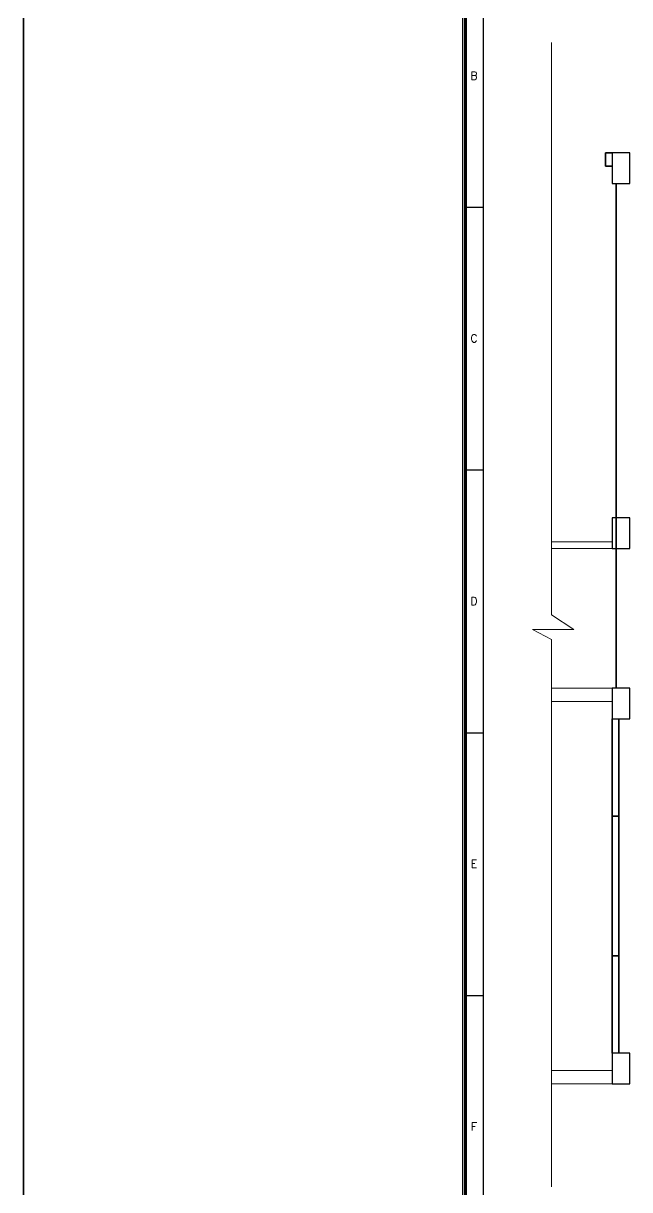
# Model space of a CAD drawing. Header units: millimetres. Extents: x 1327414 to 2124380, y -346496 to -91575.
# Drawn here: x 1619189 to 1629617, y -207901 to -187836 of the extents above; entities that cross this region are included whole.
import ezdxf
from ezdxf.enums import TextEntityAlignment as Align

# ---------------------------------------------------------------- set-up
doc = ezdxf.new("R2010")
doc.units = ezdxf.units.MM
doc.header["$LTSCALE"] = 600
doc.header["$MEASUREMENT"] = 0
doc.layers.add('AREA', color=193, linetype='Continuous', plot=False)
doc.layers.add('col', color=5, linetype='Continuous')
doc.layers.add('TITLE', color=7, linetype='Continuous')
doc.layers.add('D.F', color=251, linetype='Continuous', lineweight=5)
doc.layers.add('P-Wall', color=8, linetype='Continuous', lineweight=35)
doc.styles.add('ROMANS', font='romans.shx')

# ---------------------------------------------------------------- blocks, each defined once
blk = doc.blocks.new('A$C66962185')
at = {"layer": 'TITLE'}
blk.add_line((2.14, -141176.03), (2.14, -140930.66), dxfattribs=at)
at = {"layer": 'TITLE', "color": 0}
for p, q in [((-0.15, -140990.86), (2.14, -140990.86)), ((-0.15, -141022.1), (2.14, -141022.1)), ((-0.15, -141053.35), (2.14, -141053.35)), ((0, -141084.59), (2.14, -141084.59))]:
    blk.add_line(p, q, dxfattribs=at)
at = {"layer": 'TITLE', "color": 7, "const_width": 0.355}
blk.add_lwpolyline([(363, -140928.36), (363, -141178.33), (0, -141178.33), (0, -140928.36)], close=True, dxfattribs=at)
at = {"layer": 'TITLE', "color": 0, "style": 'ROMANS'}
for s, p in [('B', (1.02, -140975.21)), ('C', (1.02, -141006.45)), ('D', (1.02, -141037.7)), ('E', (1.02, -141068.94)), ('F', (1.02, -141100.19))]:
    blk.add_text(s, height=0.952, dxfattribs=at).set_placement(p, align=Align.MIDDLE)
blk = doc.blocks.new('rwgha')
at = {"layer": 'col'}
for points in [[(0, 15490), (300, 15490), (300, 16020), (0, 16020)], [(0, 9210), (300, 9210), (300, 9740), (0, 9740)], [(0, 6280), (300, 6280), (300, 6810), (0, 6810)], [(0, 0), (300, 0), (300, 530), (0, 530)]]:
    blk.add_lwpolyline(points, close=True, dxfattribs=at)
at = {"layer": 'D.F', "linetype": 'Continuous'}
for p, q in [((-1043.8, 17917.9), (-1043.8, 8073.2)), ((-1043.8, 9325), (0, 9325)), ((-1043.8, 9210), (0, 9210)), ((-1043.8, 8073.2), (-658.5, 7817.8)), ((-1372.3, 7817.8), (-1043.8, 7648.7)), ((-658.5, 7817.8), (-1372.3, 7817.8)), ((-1043.8, 6810), (0, 6810)), ((-1043.8, 6580), (0, 6580)), ((-1043.8, 230), (0, 230)), ((-1043.8, 0), (0, 0))]:
    blk.add_line(p, q, dxfattribs=at)
at = {"layer": 'P-Wall', "color": 8, "linetype": 'Continuous'}
for p, q in [((0, 16020), (-115, 16020)), ((-115, 15790), (-115, 16020)), ((0, 16020), (-115, 16020)), ((0, 15790), (-115, 15790)), ((70, 15490), (70, 6810)), ((0, 6280), (0, 4605)), ((115, 6280), (115, 4605)), ((115, 4605), (0, 4605)), ((0, 2205), (0, 4605)), ((115, 4605), (115, 2205)), ((115, 2205), (0, 2205)), ((0, 2205), (0, 530)), ((115, 2205), (115, 530))]:
    blk.add_line(p, q, dxfattribs=at)

msp = doc.modelspace()

# ---------------------------------------------------------------- linework, layer by layer
at = {"layer": 'AREA'}
for points in [[(1626747.4, -181916), (1679344.1, -181916), (1679344.1, -218162.6), (1626747.4, -218162.6)], [(1626792.4, -181961), (1679299.1, -181961), (1679299.1, -218117.6), (1626792.4, -218117.6)]]:
    msp.add_lwpolyline(points, close=True, dxfattribs=at)
at = {"layer": 'D.F', "linetype": 'Continuous'}
msp.add_line((1628273.4, -198434.1), (1628273.4, -207854.4), dxfattribs=at)
at = {"layer": 'P-Wall', "color": 30, "true_color": 0xf8991e}
msp.add_lwpolyline([(1619189.1, -174998.9), (1685626.4, -174998.9), (1685626.4, -224422.1), (1619189.1, -224422.1)], close=True, dxfattribs=at)

# ---------------------------------------------------------------- block references
at = {"layer": 'P-Wall'}
msp.add_blockref('rwgha', (1629317.2, -206082.8), dxfattribs=at)
at = {"layer": 'TITLE', "xscale": 144.6465675549349, "yscale": 144.6465665108379, "zscale": 144.6465669265092}
msp.add_blockref('A$C66962185', (1626792.4, 20202843), dxfattribs=at)

doc.saveas('drawing.dxf')
